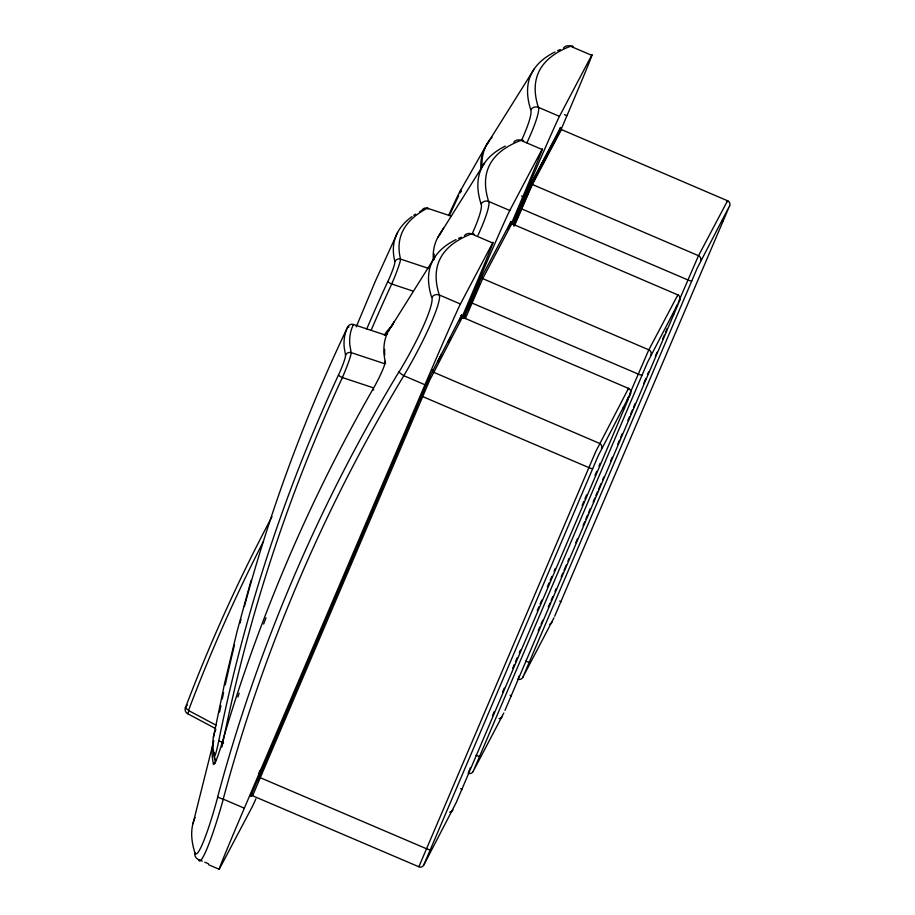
<?xml version="1.0" encoding="UTF-8"?>
<svg xmlns="http://www.w3.org/2000/svg" width="915" height="915" viewBox="0 0 915 915"><rect width="100%" height="100%" fill="white"/><g stroke="black" fill="none" stroke-linecap="round" stroke-linejoin="round"><path stroke-width="1.37" d="M423.817 864.938L598.216 455.739L630.641 393.301L629.051 397.373M213.389 737.444L224.735 682.75L237.099 631.316L251.087 580.419M216.386 725.366L189.096 710.806L185.425 707.958A1678.579 248.937 28.1 0 1 187.278 704.985M192.985 823.672L213.79 740.693M504.988 710.372L679.994 299.811L647.568 362.214L473.181 771.391L503.81 713.025M353.213 325.42L353.442 324.482A1673.878 244.774 18.1 0 0 349.862 344.989L351.154 352.618A23.172 1.864 -67.2 0 1 342.382 377.552A1675.994 1657.465 27.8 0 0 222.963 742.202A23.161 1.235 -77.7 0 1 221.876 747.052M188.719 709.891L188.742 709.823A1679.883 1661.308 27.8 0 1 263.509 541.222M554.673 616.241L729.678 205.658L697.253 268.084L522.865 677.226L553.987 617.797M729.598 205.944L729.621 205.864A3.877 3.832 27.8 0 0 727.505 200.751L561.387 129.553A1.556 1.533 27.8 0 1 560.563 127.528L559.591 130.296M257.55 780.518L257.504 780.918M468.263 772.889L468.217 773.255A3.877 3.832 27.8 0 0 473.295 771.254M517.947 678.758L517.901 679.124A3.877 3.832 27.8 0 0 522.968 677.123M462.075 318.157L462.487 317.002L429.57 380.503L252.597 795.764L418.864 866.78A3.877 3.832 27.8 0 0 423.931 864.778L456.242 802.501L628.159 399.523M511.439 224.644L511.851 223.477L482.525 278.983L465.346 318.614M561.124 130.513L561.535 129.347L532.21 184.853L514.47 225.799M628.193 389.367L628.605 388.2L595.688 451.713L418.864 866.78M677.558 295.854L677.969 294.687L648.644 350.193L629.783 393.759M727.242 201.723L727.654 200.557L698.328 256.063L678.335 302.259M560.621 130.307L561.067 129.049L531.741 184.567L513.761 226.062M257.801 779.866L397.362 452.239M559.969 130.285L560.666 128.409L530.265 185.253L513.498 224.072M510.215 223.649L511.039 221.43L481.679 277.005L463.813 318.203M510.113 223.9L509.415 225.639M468.812 771.471L469.223 770.441M518.496 677.34L518.908 676.311M460.188 318.843L461.675 314.954L428.094 379.942L250.584 796.485L252.037 793.865M559.237 132.115L559.465 131.531M559.477 130.582L558.962 131.84M459.467 320.582L459.776 319.838M508.671 227.458L509.129 226.325M558.344 133.327L558.665 132.561M469.727 769.206L470.31 767.799M507.974 229.116L508.328 228.27M356.232 326.838L375.562 280.711L397.602 232.479M255.914 798.829A77.569 0.938 -66.8 0 1 251.831 807.533L219.611 868.575A77.569 0.938 -66.8 0 1 244.339 808.185L424.949 384.757A77.569 0.938 -66.8 0 1 460.417 304.009L492.636 242.967L471.591 233.943A6.211 6.073 69 0 0 464.408 235.693M397.911 450.946L415.627 409.428M416.176 408.136L418.018 403.847M461.995 317.219L467.908 303.357A77.569 0.938 -66.8 0 0 492.636 242.967M463.013 317.699L474.302 291.233A77.569 0.938 -66.8 0 1 509.781 210.484L542 149.442L520.955 140.418A6.211 6.073 69 0 0 513.761 142.168M463.882 318.512L465.541 314.611M511.348 223.706L517.261 209.844A77.569 0.938 -66.8 0 0 542 149.442M512.697 223.569L523.986 197.102A77.569 0.938 -66.8 0 1 559.454 116.354L591.673 55.312L570.64 46.288A6.211 6.073 69 0 0 563.446 48.038M513.681 224.621L530.38 185.962M514.07 224.221L515.728 220.332M561.032 129.575L566.945 115.713A77.569 0.938 -66.8 0 0 591.673 55.312M492.453 715.713L494.134 711.767M502.541 692.06L504.222 688.114M512.629 668.408L514.31 664.462M515.431 661.831L517.112 657.896M519.354 652.635L520.475 650.005M537.299 610.591L538.981 606.645M540.102 604.014L541.783 600.068M547.387 586.927L549.069 582.992M550.19 580.362L551.871 576.416M554.113 571.166L555.233 568.535M582.134 505.457L583.816 501.523M584.937 498.892L586.618 494.946M595.024 475.24L596.706 471.294M598.948 466.032L600.068 463.413M626.981 400.335L628.662 396.389M538.214 630.778L539.896 626.832M541.017 624.213L542.698 620.267M548.302 607.125L549.984 603.179M551.105 600.56L552.786 596.614M555.028 591.353L556.148 588.734M561.192 576.908L562.874 572.962M563.995 570.331L566.236 565.081M567.918 561.135L569.038 558.505M575.764 542.732L577.445 538.798M583.049 525.656L584.731 521.71M585.852 519.079L587.533 515.145M588.654 512.514L590.347 508.568M593.149 502.003L594.83 498.057M595.951 495.427L597.632 491.492M598.753 488.862L600.995 483.6M602.676 479.666L603.797 477.035M610.522 461.263L612.204 457.317M617.808 444.175L619.489 440.241M620.61 437.61L622.292 433.664M627.896 420.523L629.577 416.588M630.698 413.957L632.379 410.012M633.5 407.392L635.182 403.446M643.588 383.728L645.83 378.478M647.511 374.532L648.632 371.902M655.357 356.141L657.039 352.195M662.643 339.053L664.324 335.107M665.445 332.488L667.126 328.542M672.731 315.401L674.412 311.455M675.533 308.835L677.214 304.889M467.371 310.322L475.32 292.114M418.978 401.594L424.549 388.818M520.326 209.558L521.287 207.339M425.292 387.125L427.682 381.887M525.347 198.132L525.919 196.862M530.38 184.99L560.563 127.528M475.892 290.844L479.208 284.245M432.486 370.198L432.532 370.118A1.556 1.533 27.8 0 0 433.355 372.142L599.462 443.352A3.877 3.832 27.8 0 1 601.521 448.407M214.865 728.214L187.609 713.677L189.131 710.829M441.499 354.311L438.216 360.51M447.984 342.004L450.58 337.086M427.877 381.486L430.496 376.522M264.058 764.929L258.865 774.765A23.275 0.572 -71.7 0 1 259.826 770.51M437.542 361.791L438.102 360.727M187.586 713.711L187.598 713.689A4.632 4.575 28.4 0 1 185.436 707.958M459.753 191.864L485.202 147.269M486.38 145.268L534.257 68.888M437.599 237.9L484.573 163.019M388.235 331.413L435.208 256.543M439.44 234.778L443.455 228.109M390.076 328.291L394.102 321.623M213.401 764.025A27.061 2.288 -74.3 0 0 222.093 742.786L223.546 742.946M222.093 742.786L222.093 742.763A1680.603 1662.017 27.8 0 1 372.702 389.584L372.748 389.561A27.061 3.203 -61.2 0 0 385.169 361.299A1680.603 248.411 23.1 0 1 393.439 323.876M384.803 363.77L351.154 352.618A4.655 4.586 -13.8 0 0 345.515 355.077L344.212 347.414A1678.579 245.472 18.1 0 1 347.803 326.849L347.849 326.815A4.632 4.575 27.2 0 1 353.442 324.493L386.016 335.267M372.737 389.607L373.789 389.916M520.235 208.288L687.874 279.921A3.877 0.572 23.1 0 0 691.706 280.939M470.55 302.419L638.19 374.052A3.877 0.572 23.1 0 0 642.021 375.07M421.186 395.943L588.825 467.576A3.877 0.572 23.1 0 0 592.657 468.594M258.648 777.018L426.276 848.651A3.877 0.572 23.1 0 0 430.107 849.669M347.849 326.815L349.004 326.975M450.66 215.951L427.374 208.231A4.655 4.564 62.2 0 0 421.987 210.198M428.986 268.53L400.518 259.094A4.655 4.586 -13.8 0 0 394.88 261.553A18.552 1.967 -66.1 0 1 387.846 281.557A4.655 0.686 24.8 0 0 391.746 284.027L412.448 290.89M373.446 387.846L342.382 377.552A4.655 0.686 24.8 0 1 338.481 375.07A18.552 1.967 -66.1 0 0 345.527 355.054M564.475 114.65L566.945 115.713M559.454 116.354L538.42 107.341A6.211 6.085 -17.7 0 0 530.826 109.709A71.015 10.248 -60.1 0 1 521.813 139.743M525.519 193.237L527.932 194.266M524.398 195.261L526.811 196.302M521.516 196.039L523.986 197.102M481.141 203.839A6.211 6.085 -17.7 0 1 488.736 201.472L509.781 210.484M513.761 219.486L516.174 220.515M431.777 297.364A6.211 6.085 -17.7 0 1 439.372 294.985L460.417 304.009M424.949 384.757L403.904 375.733A6.211 0.915 31.1 0 1 399.02 371.913M194.895 852.757A71.015 7.354 -75.8 0 0 217.77 796.896A6.211 0.904 15.1 0 0 223.294 799.161L244.339 808.185M198.566 859.562L202.284 861.152M204.754 862.205L208.471 863.806M208.609 864.744L219.131 869.25M216.375 760.537A4.655 4.586 -13.8 0 1 214.316 755.836L213.012 748.184A1678.579 245.437 18.1 0 1 215.871 729.198M223.203 799.138A1679.528 1660.965 27.8 0 1 403.824 375.688A76.997 10.179 -60.6 0 0 439.44 294.882M223.306 799.184A76.997 7.286 -75.1 0 1 198.544 859.654M439.28 294.95A1679.528 248.251 23.1 0 1 471.511 233.908M471.648 233.851A76.997 9.116 -58.4 0 1 474.073 234.457M250.721 796.37A1.556 1.533 27.8 0 1 252.746 795.57M630.526 393.461A3.877 3.832 27.8 0 0 628.468 388.406L462.35 317.196A1.556 1.533 27.8 0 1 461.526 315.172M452.925 809.832A3.877 3.832 27.8 0 1 449.665 812.143M460.691 788.684A3.877 0.572 23.1 0 1 461.8 789.645M623.229 407.598A3.877 0.572 23.1 0 1 624.339 408.559M217.667 796.851A1685.819 1667.199 27.6 0 1 398.94 371.867M431.846 297.238A71.015 10.248 -60.1 0 1 399.043 371.97M195.101 817.518A1685.819 249.166 23.1 0 0 194.872 852.62A6.211 6.085 -17.7 0 0 198.109 859.345M431.663 297.306A1685.819 249.189 23.1 0 1 455.967 239.604M458.552 238.369A1685.819 249.189 23.1 0 1 461.251 237.191M214.224 752.645A1679.036 248.182 23.1 0 0 215.483 762.904A1.556 1.521 -12 0 0 213.424 763.945A1680.603 248.411 23.1 0 1 213.286 742.442M385.627 363.347A1.556 1.521 -12 0 1 385.158 361.322M384.689 355.203A1679.036 248.182 23.1 0 1 384.666 349.347M237.889 697.07A1679.036 1660.473 27.8 0 1 239.135 693.261M263.634 624.041A1679.036 1660.473 27.8 0 1 266.013 617.797M488.644 201.437A1679.528 248.251 23.1 0 1 520.864 140.384M488.804 201.357A76.997 10.179 -60.6 0 1 477.962 235.384M521.012 140.338A76.997 9.116 -58.4 0 1 523.517 141.219M650.885 354.883A3.877 3.832 27.8 0 0 648.827 349.827L482.708 278.618A1.556 1.533 27.8 0 1 481.885 276.593M679.879 299.948A3.877 3.832 27.8 0 0 677.821 294.882L511.714 223.683A1.556 1.533 27.8 0 1 510.89 221.659M479.471 756.156A3.877 0.572 23.1 0 1 475.96 755.275M502.289 716.308A3.877 3.832 27.8 0 1 499.03 718.618M510.044 695.171A3.877 0.572 23.1 0 1 511.153 696.121M672.594 314.085A3.877 0.572 23.1 0 1 673.703 315.046M481.016 203.793A1685.819 249.189 23.1 0 1 505.332 146.08M481.21 203.713A71.015 10.248 -60.1 0 1 472.14 233.874M433.31 259.494A1680.603 248.411 23.1 0 1 441.602 231.792M433.962 259.7A1679.036 248.182 23.1 0 1 433.95 257.744M434.019 255.823A1679.036 248.182 23.1 0 1 434.179 253.935M460.668 191.144A165.18 2.276 -66.8 0 1 460.382 192.093M448.59 215.517A165.18 2.276 -66.8 0 1 460.794 190.56M449.482 215.46A164.323 2.265 -66.8 0 1 458.678 195.776M460.119 192.951A164.323 2.265 -66.8 0 1 460.611 192.081M460.954 191.578A164.323 2.265 -66.8 0 1 461.137 191.429M538.329 107.307A1679.528 248.251 23.1 0 1 570.548 46.253M538.478 107.227A76.997 10.179 -60.6 0 1 526.937 142.786M570.686 46.208A76.997 9.116 -58.4 0 1 573.202 47.088M700.57 260.752A3.877 3.832 27.8 0 0 698.511 255.697L532.393 184.487A1.556 1.533 27.8 0 1 531.569 182.462M529.156 662.025A3.877 0.572 23.1 0 1 525.645 661.145M551.974 622.177A3.877 3.832 27.8 0 1 549.48 624.35M559.728 601.041A3.877 0.572 23.1 0 1 560.838 601.99M722.278 219.955A3.877 0.572 23.1 0 1 723.388 220.915M530.7 109.663A1685.819 249.189 23.1 0 1 555.016 51.949M557.59 50.725A1685.819 249.189 23.1 0 1 560.289 49.547M482.091 166.827A1680.786 248.434 23.1 0 1 491.984 137.273M480.913 168.817A1680.786 248.434 23.1 0 1 489.182 141.173M371.113 330.372A1675.994 1657.465 27.8 0 1 391.712 284.016A23.172 1.864 -67.2 0 0 400.53 259.082A1675.994 245.083 18.1 0 1 427.328 208.208A23.172 2.368 -65.6 0 1 428.071 209.066M366.618 329.251A1680.683 1662.109 27.7 0 1 387.8 281.534M394.834 261.541A1680.683 245.78 18.1 0 1 411.933 216.603M413.729 215.334A1680.683 245.78 18.1 0 1 415.616 214.087M419.642 211.685A1680.683 245.78 18.1 0 1 421.769 210.53M185.356 707.924A1683.726 1665.106 27.8 0 1 271.984 516.723M384.712 334.478A1678.579 248.937 28.1 0 1 391.609 326.278M384.369 335.359A4.632 4.575 28.4 0 1 387.571 334.067M223.008 742.214A4.655 0.663 11.4 0 1 218.776 740.738A1680.683 1662.109 27.7 0 1 338.436 375.059M218.776 740.738A18.54 1.338 -79.2 0 1 214.316 755.859M219.577 712.042A1683.726 1665.106 27.8 0 1 220.881 705.557M222.219 699.083A1683.726 1665.106 27.8 0 1 223.592 692.621M225.262 684.866A1683.726 1665.106 27.8 0 1 234.48 644.938M239.959 623.138A1683.726 1665.106 27.8 0 1 240.954 619.306M244.351 606.531A1683.726 1665.106 27.8 0 1 347.746 326.815"/></g></svg>
